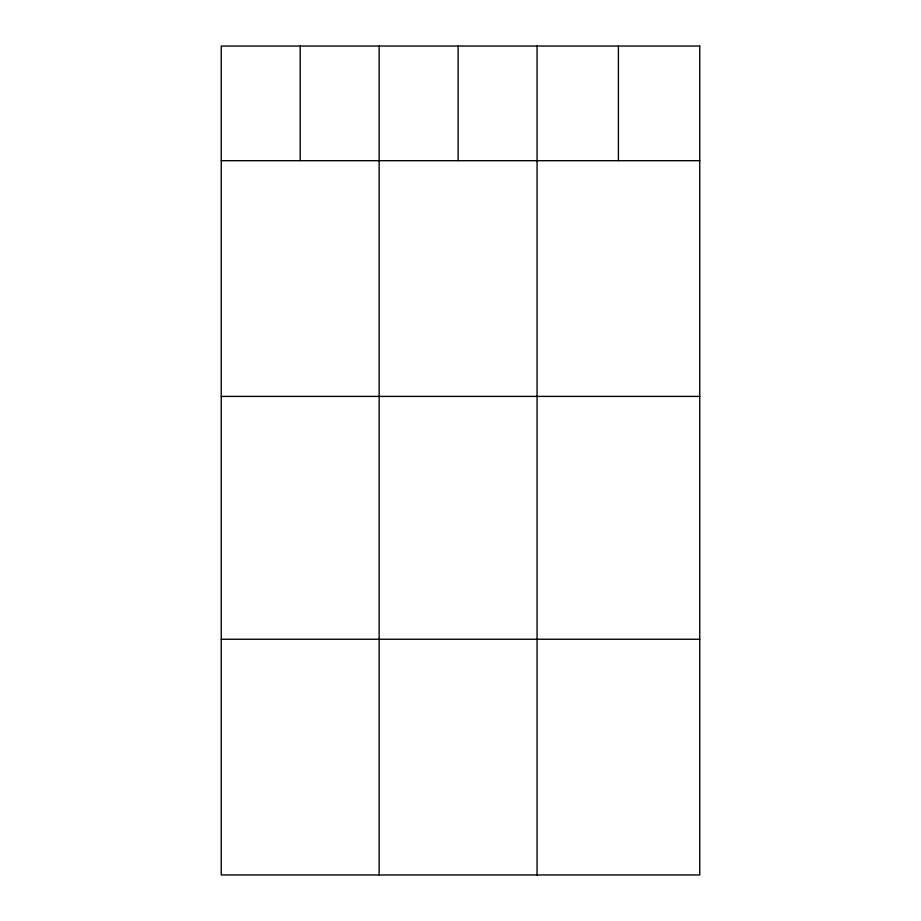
<?xml version="1.0" encoding="UTF-8"?>
<svg xmlns="http://www.w3.org/2000/svg" width="921" height="921" viewBox="0 0 921 921"><rect width="100%" height="100%" fill="white"/><g stroke="black" fill="none" stroke-linecap="round" stroke-linejoin="round"><path stroke-width="1.38" d="M221.247 160.691L699.753 160.691M221.247 396.398L699.753 396.398M221.247 639.243L699.753 639.243M618.405 46.05L618.405 160.691M537.058 46.05L537.058 874.95M458.105 46.05L458.105 160.691M379.153 46.05L379.153 874.95M300.2 46.05L300.2 160.691M699.753 46.05L221.247 46.05L221.247 874.95L699.753 874.95L699.753 46.05"/></g></svg>
